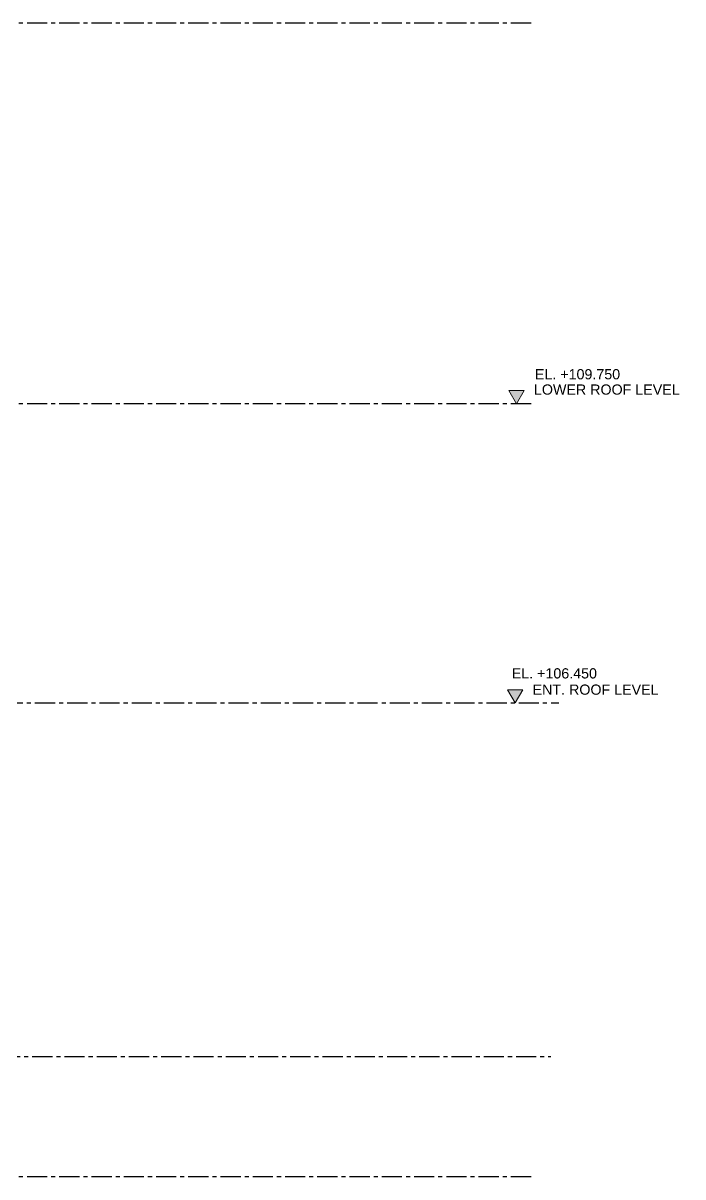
# Model space of a CAD drawing. Header units: millimetres. Extents: x 652554 to 1678317, y -308114 to 170803.
# Drawn here: x 726943 to 734217, y 101220 to 113950 of the extents above; entities that cross this region are included whole.
import ezdxf

# ---------------------------------------------------------------- set-up
doc = ezdxf.new("R2010")
doc.units = ezdxf.units.MM
doc.linetypes.add('CENTER', pattern=[50.8, 31.75, -6.35, 6.35, -6.35])
doc.layers.get('Defpoints').update_dxf_attribs({"color": 250})
doc.layers.add('Z-230_A_LEVEL', color=3, linetype='Continuous', lineweight=9)
doc.styles.add('Arial_2', font='arial.ttf', dxfattribs={"height": 3})

# ---------------------------------------------------------------- blocks, each defined once
blk = doc.blocks.new('SE Elv.3')
at = {"layer": 'Defpoints', "linetype": 'CENTER', "ltscale": 7}
for points in [[(706682, 124294), (726460, 124294)], [(706682, 120094), (726460, 120094)], [(726375, 116794), (706375, 116794)], [(726405, 112894), (706463, 112894)], [(706682, 111564), (726460, 111564)]]:
    blk.add_lwpolyline(points, dxfattribs=at)
blk = doc.blocks.new('Level - STR - Level-4265360-SECTION E')
at = {"layer": 'Z-230_A_LEVEL'}
blk.add_hatch(color=256, dxfattribs=at).paths.add_polyline_path([(25324, 101929), (25773, 101152), (26221, 101929)])
for p, q in [((25324, 101929), (26221, 101929)), ((25773, 101152), (25324, 101929)), ((26221, 101929), (25773, 101152))]:
    blk.add_line(p, q, dxfattribs=at)

msp = doc.modelspace()

# ---------------------------------------------------------------- block references
at = {"xscale": -1}
msp.add_blockref('SE Elv.3', (1439224.1252, -10343.6115), dxfattribs=at)
at = {"layer": 'Z-230_A_LEVEL', "xscale": 0.1875, "yscale": 0.1875, "zscale": 0.1875}
for p in [(727549.4, 90783.9944), (727534.7807, 87483.9944)]:
    msp.add_blockref('Level - STR - Level-4265360-SECTION E', p, dxfattribs=at)

# ---------------------------------------------------------------- next in the draw order: texts
at = {"layer": 'Z-230_A_LEVEL', "char_height": 112.5, "attachment_point": 1, "style": 'Arial_2', "bg_fill": 3, "box_fill_scale": 1, "bg_fill_color": 256, "bg_fill_transparency": 0}
for s, insert, width in [('EL. +109.750', (732585.3827, 110131.8954), 961.913419), ('EL. +106.450', (732329.9166, 106831.8954), 961.913419), ('ENT. ROOF LEVEL', (732559.9681, 106652.4379), 1410.964143)]:
    msp.add_mtext(s, dxfattribs=dict(at, insert=insert, width=width))

# ---------------------------------------------------------------- next in the draw order: texts
at = {"layer": 'Z-230_A_LEVEL', "insert": (732574.5874, 109963.2583), "char_height": 112.5, "width": 1642.138191, "attachment_point": 1, "style": 'Arial_2', "bg_fill": 3, "box_fill_scale": 1, "bg_fill_color": 256, "bg_fill_transparency": 0}
msp.add_mtext('LOWER ROOF LEVEL', dxfattribs=at)

doc.saveas('drawing.dxf')
